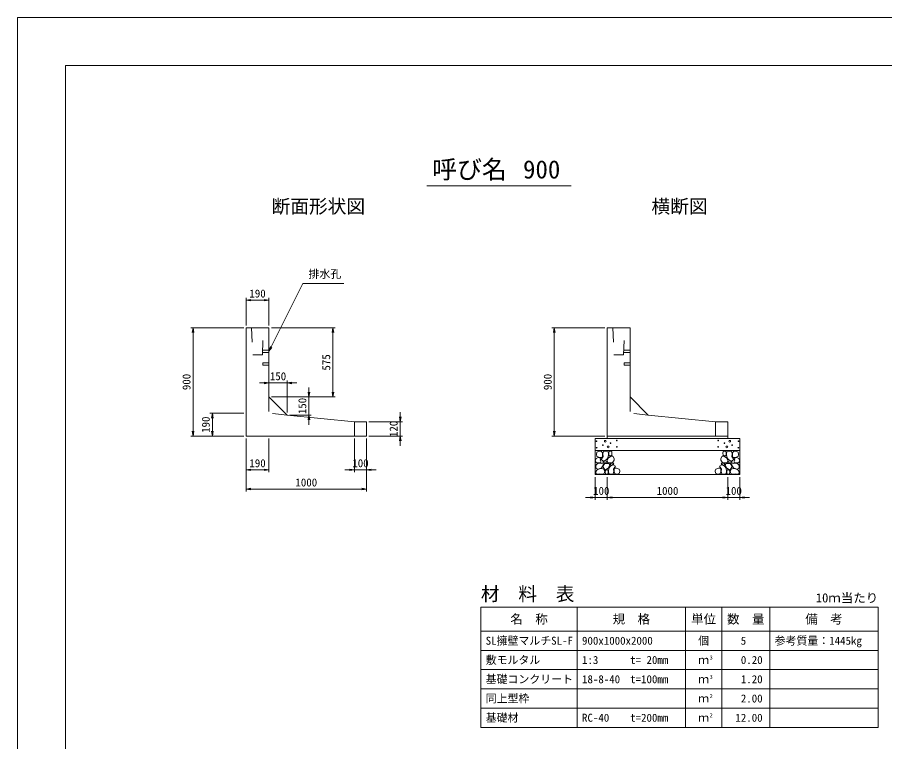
# Model space of a CAD drawing. Units: millimetres at full size, sheet at 1:20. Extents: x 95510 to 112330, y -109759 to -97879.
# Drawn here: x 95510 to 102714, y -103898 to -97879 of the extents above; entities that cross this region are included whole.
import ezdxf
from ezdxf.enums import TextEntityAlignment as Align

# ---------------------------------------------------------------- set-up
doc = ezdxf.new("R2010")
doc.units = ezdxf.units.MM
doc.header["$LTSCALE"] = 20
doc.linetypes.add('DASHED_SPACED', pattern=[12, 6, -6])
for name, color, linetype, lineweight in [('D-DCR-HCHn', 4, 'Continuous', 9), ('D-MTR-FRAM', 7, 'Continuous', 13), ('D-MTR-LINE', 7, 'Continuous', 13), ('D-STR-DIM', 7, 'Continuous', 9), ('D-STR-STRn', 1, 'Continuous', 13), ('D-STR-TXT', 7, 'Continuous', 9), ('D-TTL', 2, 'Continuous', 13), ('D-TTL-TXT', 7, 'Continuous', 13)]:
    doc.layers.add(name, color=color, linetype=linetype, lineweight=lineweight)
doc.layers.add('D-MTR', color=7, linetype='Continuous')
doc.layers.add('D-MTR-TXT', color=7, linetype='Continuous')
doc.styles.add('ＭＳ ゴシック', font='')
doc.styles.get('ＭＳ ゴシック').set_extended_font_data('MS Gothic')

# ---------------------------------------------------------------- blocks, each defined once
blk = doc.blocks.new('open_arrow')
at = {"color": 0, "linetype": 'Continuous', "lineweight": -2}
blk.add_lwpolyline([(7.5, 1.25), (0, 0), (7.5, -1.25)], dxfattribs=at)

msp = doc.modelspace()

# ---------------------------------------------------------------- linework, layer by layer
at = {"layer": 'D-DCR-HCHn'}
for points in [[(100361.31, -101487.13), (100340.51, -101482.51), (100322.01, -101491.76), (100319.7, -101512.56), (100324.33, -101528.74), (100347.44, -101535.67), (100363.62, -101535.67), (100370.55, -101524.12), (100370.55, -101498.69)], [(100379.8, -101484.82), (100372.87, -101505.62), (100375.18, -101528.74), (100359, -101554.17), (100379.8, -101565.72), (100402.91, -101554.17), (100416.78, -101535.67), (100421.41, -101505.62), (100416.78, -101489.44), (100402.91, -101482.51)], [(100423.72, -101489.44), (100423.72, -101517.18), (100435.27, -101524.12), (100446.83, -101517.18), (100449.14, -101501), (100446.83, -101487.13), (100430.65, -101482.51)], [(101396.5, -101489.44), (101396.5, -101517.18), (101384.95, -101524.12), (101373.39, -101517.18), (101371.08, -101501), (101373.39, -101487.13), (101389.57, -101482.51)], [(101440.42, -101484.82), (101447.35, -101505.62), (101445.04, -101528.74), (101461.22, -101554.17), (101440.42, -101565.72), (101417.31, -101554.17), (101403.44, -101535.67), (101398.81, -101505.62), (101403.44, -101489.44), (101417.31, -101482.51)], [(101458.91, -101487.13), (101479.71, -101482.51), (101498.21, -101491.76), (101500.52, -101512.56), (101495.9, -101528.74), (101472.78, -101535.67), (101456.6, -101535.67), (101449.67, -101524.12), (101449.67, -101498.69)], [(100317.39, -101544.92), (100310.46, -101565.72), (100319.7, -101579.59), (100342.82, -101581.9), (100358.6, -101575.13), (100352.06, -101558.79), (100356.69, -101549.54), (100347.44, -101540.3), (100333.57, -101535.67)], [(100384.42, -101565.72), (100372.87, -101574.97), (100377.49, -101581.9), (100393.67, -101581.9), (100400.6, -101579.59), (100405.23, -101570.35), (100398.29, -101563.41)], [(100419.09, -101540.3), (100407.54, -101568.03), (100416.78, -101579.59), (100444.52, -101579.59), (100456.08, -101574.97), (100467.64, -101558.79), (100467.64, -101544.92), (100456.08, -101526.43), (100442.21, -101524.12)], [(101401.13, -101540.3), (101412.68, -101568.03), (101403.44, -101579.59), (101375.7, -101579.59), (101364.14, -101574.97), (101352.58, -101558.79), (101352.58, -101544.92), (101364.14, -101526.43), (101378.01, -101524.12)], [(101435.8, -101565.72), (101447.35, -101574.97), (101442.73, -101581.9), (101426.55, -101581.9), (101419.62, -101579.59), (101414.99, -101570.35), (101421.93, -101563.41)], [(101502.83, -101544.92), (101509.76, -101565.72), (101500.52, -101579.59), (101477.4, -101581.9), (101461.62, -101575.13), (101468.16, -101558.79), (101463.53, -101549.54), (101472.78, -101540.3), (101486.65, -101535.67)], [(100361.27, -101621.72), (100378.39, -101596.04), (100376.25, -101589.62), (100352.7, -101583.19), (100331.3, -101585.33), (100316.32, -101598.18), (100314.18, -101613.16), (100316.32, -101628.14), (100333.44, -101632.42)], [(100369.83, -101675.22), (100384.81, -101668.8), (100389.09, -101647.4), (100380.53, -101632.42), (100365.55, -101628.14), (100346.28, -101630.28), (100324.88, -101638.84), (100314.18, -101651.68), (100314.18, -101666.66), (100320.6, -101675.22), (100346.28, -101673.08)], [(100421.19, -101621.72), (100431.89, -101596.04), (100423.33, -101585.33), (100397.65, -101585.33), (100386.95, -101589.62), (100376.25, -101604.6), (100376.25, -101617.44), (100386.95, -101634.56), (100399.79, -101636.7)], [(100416.91, -101668.8), (100416.91, -101643.12), (100406.21, -101636.7), (100395.51, -101643.12), (100393.37, -101658.1), (100395.51, -101670.94), (100410.49, -101675.22)], [(100457.58, -101673.08), (100464, -101653.82), (100461.86, -101632.42), (100476.84, -101608.88), (100457.58, -101598.18), (100436.17, -101608.88), (100423.33, -101626), (100419.05, -101653.82), (100423.33, -101668.8), (100436.17, -101675.22)], [(100453.3, -101598.18), (100464, -101589.62), (100459.72, -101583.19), (100444.73, -101583.19), (100438.31, -101585.33), (100434.03, -101593.9), (100440.45, -101600.32)], [(100474.7, -101670.94), (100493.96, -101675.22), (100511.08, -101666.66), (100513.22, -101647.4), (100508.94, -101632.42), (100487.54, -101626), (100472.56, -101626), (100466.14, -101636.7), (100466.14, -101660.24)], [(101345.52, -101670.94), (101326.26, -101675.22), (101309.14, -101666.66), (101307, -101647.4), (101311.28, -101632.42), (101332.68, -101626), (101347.66, -101626), (101354.08, -101636.7), (101354.08, -101660.24)], [(101362.64, -101673.08), (101356.22, -101653.82), (101358.36, -101632.42), (101343.38, -101608.88), (101362.64, -101598.18), (101384.05, -101608.88), (101396.89, -101626), (101401.17, -101653.82), (101396.89, -101668.8), (101384.05, -101675.22)], [(101366.92, -101598.18), (101356.22, -101589.62), (101360.5, -101583.19), (101375.49, -101583.19), (101381.91, -101585.33), (101386.19, -101593.9), (101379.77, -101600.32)], [(101399.03, -101621.72), (101388.33, -101596.04), (101396.89, -101585.33), (101422.57, -101585.33), (101433.27, -101589.62), (101443.97, -101604.6), (101443.97, -101617.44), (101433.27, -101634.56), (101420.43, -101636.7)], [(101403.31, -101668.8), (101403.31, -101643.12), (101414.01, -101636.7), (101424.71, -101643.12), (101426.85, -101658.1), (101424.71, -101670.94), (101409.73, -101675.22)], [(101450.39, -101675.22), (101435.41, -101668.8), (101431.13, -101647.4), (101439.69, -101632.42), (101454.67, -101628.14), (101473.94, -101630.28), (101495.34, -101638.84), (101506.04, -101651.68), (101506.04, -101666.66), (101499.62, -101675.22), (101473.94, -101673.08)], [(101458.96, -101621.72), (101441.83, -101596.04), (101443.97, -101589.62), (101467.52, -101583.19), (101488.92, -101585.33), (101503.9, -101598.18), (101506.04, -101613.16), (101503.9, -101628.14), (101486.78, -101632.42)]]:
    msp.add_lwpolyline(points, close=True, dxfattribs=at)
for centre, radius in [((100320.84, -101401.3), 3), ((100393.45, -101401.3), 7.5), ((100437.82, -101417.09), 3), ((100488.24, -101395.25), 3), ((101331.98, -101395.25), 3), ((101382.4, -101417.09), 3), ((101426.77, -101401.3), 7.5), ((101499.38, -101401.3), 3), ((100321.98, -101454.81), 3), ((100372.4, -101432.97), 3), ((100416.77, -101448.76), 7.5), ((100489.38, -101448.76), 3), ((101330.84, -101448.76), 3), ((101403.45, -101448.76), 7.5), ((101447.82, -101432.97), 3), ((101498.24, -101454.81), 3)]:
    msp.add_circle(centre, radius, dxfattribs=at)
at = {"layer": 'D-MTR-FRAM'}
for p, q in [((99360.11, -102778.73), (102660.11, -102778.73)), ((99360.11, -102778.73), (99360.11, -103778.73)), ((102660.11, -102778.73), (102660.11, -103778.73)), ((99360.11, -103778.73), (102660.11, -103778.73))]:
    msp.add_line(p, q, dxfattribs=at)
at = {"layer": 'D-MTR-LINE'}
for p, q in [((100160.11, -102778.73), (100160.11, -103778.73)), ((101060.11, -102778.73), (101060.11, -103778.73)), ((101360.11, -102778.73), (101360.11, -103778.73)), ((101760.11, -102778.73), (101760.11, -103778.73)), ((99360.11, -102978.73), (102660.11, -102978.73)), ((99360.11, -103138.73), (102660.11, -103138.73)), ((99360.11, -103298.73), (102660.11, -103298.73)), ((99360.11, -103458.73), (102660.11, -103458.73)), ((99360.11, -103618.73), (102660.11, -103618.73))]:
    msp.add_line(p, q, dxfattribs=at)
at = {"layer": 'D-STR-DIM'}
for p, q in [((97410.11, -100438.73), (97410.11, -100208.73)), ((97410.11, -100228.73), (97600.11, -100228.73)), ((97600.11, -100438.73), (97600.11, -100208.73)), ((97390.11, -100458.73), (96950.11, -100458.73)), ((96970.11, -101358.73), (96970.11, -100458.73)), ((97620.11, -100458.73), (98150.79, -100458.73)), ((98130.79, -101033.52), (98130.79, -100458.73)), ((100389.86, -100458.73), (99949.86, -100458.73)), ((99969.86, -101358.73), (99969.86, -100458.73)), ((97520.11, -100916.1), (97830.11, -100916.1)), ((97600.11, -101013.52), (97600.11, -100896.1)), ((97750.11, -101163.52), (97750.11, -100896.1)), ((97931.79, -101263.52), (97931.79, -100953.52)), ((97620.11, -101033.52), (97951.79, -101033.52)), ((97620.11, -101033.52), (98150.79, -101033.52)), ((97390.11, -101168.73), (97110.11, -101168.73)), ((97130.11, -101358.73), (97130.11, -101168.73)), ((97770.11, -101183.52), (97951.79, -101183.52)), ((98690.11, -101158.73), (98690.11, -101438.73)), ((98430.11, -101238.73), (98710.11, -101238.73)), ((97390.11, -101358.73), (96950.11, -101358.73)), ((97390.11, -101358.73), (97110.11, -101358.73)), ((97410.11, -101378.73), (97410.11, -101818.73)), ((97410.11, -101378.73), (97410.11, -101658.73)), ((97600.11, -101378.73), (97600.11, -101658.73)), ((98310.11, -101378.73), (98310.11, -101658.73)), ((98410.11, -101378.73), (98410.11, -101818.73)), ((98410.11, -101378.73), (98410.11, -101658.73)), ((98430.11, -101358.73), (98710.11, -101358.73)), ((100389.86, -101358.73), (99949.86, -101358.73)), ((97410.11, -101638.73), (97600.11, -101638.73)), ((98230.11, -101638.73), (98490.11, -101638.73)), ((100310.11, -101698.73), (100310.11, -101888.73)), ((100410.11, -101698.73), (100410.11, -101888.73)), ((100410.11, -101698.73), (100410.11, -101888.73)), ((101410.11, -101698.73), (101410.11, -101888.73)), ((101410.11, -101698.73), (101410.11, -101888.73)), ((101510.11, -101698.73), (101510.11, -101888.73)), ((98410.11, -101798.73), (97410.11, -101798.73)), ((100490.11, -101868.73), (100230.11, -101868.73)), ((100410.11, -101868.73), (101410.11, -101868.73)), ((101330.11, -101868.73), (101590.11, -101868.73))]:
    msp.add_line(p, q, dxfattribs=at)
at = {"layer": 'D-STR-STRn'}
for p, q in [((97410.11, -101358.73), (97410.11, -100458.73)), ((97410.11, -100458.73), (97600.11, -100458.73)), ((97600.11, -100458.73), (97600.11, -101033.52)), ((100410.11, -101358.73), (100410.11, -100458.73)), ((100410.11, -100458.73), (100600.11, -100458.73)), ((100600.11, -100458.73), (100600.11, -101033.52)), ((97750.11, -101183.52), (97600.11, -101033.52)), ((100750.11, -101183.52), (100600.11, -101033.52)), ((97750.11, -101183.52), (98310.11, -101238.73)), ((100750.11, -101183.52), (101310.11, -101238.73)), ((98310.11, -101238.73), (98410.11, -101238.73)), ((98310.11, -101358.73), (98310.11, -101238.73)), ((98410.11, -101238.73), (98410.11, -101358.73)), ((101310.11, -101238.73), (101410.11, -101238.73)), ((101310.11, -101358.73), (101310.11, -101238.73)), ((101410.11, -101238.73), (101410.11, -101358.73)), ((98410.11, -101358.73), (97410.11, -101358.73)), ((100310.11, -101678.73), (100310.11, -101378.73)), ((100310.11, -101378.73), (101510.11, -101378.73)), ((100410.11, -101358.73), (100410.11, -101378.73)), ((101410.11, -101358.73), (100410.11, -101358.73)), ((101410.11, -101358.73), (101410.11, -101378.73)), ((101510.11, -101378.73), (101510.11, -101678.73)), ((100310.11, -101478.73), (101510.11, -101478.73)), ((100310.11, -101678.73), (101510.11, -101678.73))]:
    msp.add_line(p, q, dxfattribs=at)
at = {"layer": 'D-STR-STRn', "linetype": 'DASHED_SPACED'}
for p, q in [((97455.11, -100458.73), (97465.11, -100683.73)), ((97545.11, -100683.73), (97555.11, -100458.73)), ((100455.11, -100458.73), (100465.11, -100683.73)), ((100545.11, -100683.73), (100555.11, -100458.73)), ((97465.11, -100683.73), (97545.11, -100683.73)), ((97546, -100663.73), (97600.11, -100663.73)), ((97546.89, -100643.73), (97600.11, -100643.73)), ((100465.11, -100683.73), (100545.11, -100683.73)), ((100546, -100663.73), (100600.11, -100663.73)), ((100546.89, -100643.73), (100600.11, -100643.73))]:
    msp.add_line(p, q, dxfattribs=at)
at = {"layer": 'D-STR-STRn', "color": 2, "linetype": 'DASHED_SPACED'}
for p, q in [((97600.11, -101033.52), (97600.11, -101168.73)), ((100600.11, -101033.52), (100600.11, -101168.73)), ((97750.11, -101183.52), (97600.11, -101168.73)), ((100750.11, -101183.52), (100600.11, -101168.73))]:
    msp.add_line(p, q, dxfattribs=at)
at = {"layer": 'D-STR-STRn', "linetype": 'DASHED_SPACED'}
for points in [[(97600.11, -100749.23), (97550.11, -100749.23), (97550.11, -100768.23), (97600.11, -100768.23)], [(100600.11, -100749.23), (100550.11, -100749.23), (100550.11, -100768.23), (100600.11, -100768.23)]]:
    msp.add_lwpolyline(points, dxfattribs=at)
at = {"layer": 'D-STR-TXT'}
msp.add_line((97880.11, -100091.51), (98222.29, -100091.51), dxfattribs=at)
msp.add_lwpolyline([(97600.11, -100653.73), (97617.94, -100617.92), (97880.11, -100091.51)], dxfattribs=at)
at = {"layer": 'D-TTL'}
for points in [[(95510.11, -109758.73), (112330.11, -109758.73), (112330.11, -97878.73), (95510.11, -97878.73)], [(95910.11, -109358.73), (111930.11, -109358.73), (111930.11, -98278.73), (95910.11, -98278.73)]]:
    msp.add_lwpolyline(points, close=True, dxfattribs=at)
at = {"layer": 'D-TTL-TXT'}
msp.add_line((98910.11, -99278.73), (100110.11, -99278.73), dxfattribs=at)

# ---------------------------------------------------------------- block references
at = {"layer": 'D-STR-DIM', "xscale": 5.33, "yscale": 5.33}
for p in [(97410.11, -100228.73), (97750.11, -100916.1), (97410.11, -101638.73), (98410.11, -101638.73), (97410.11, -101798.73), (100410.11, -101868.73), (100410.11, -101868.73), (101510.11, -101868.73)]:
    msp.add_blockref('open_arrow', p, dxfattribs=at)
for p, rotation in [((97600.11, -100228.73), 180), ((96970.11, -100458.73), 270), ((98130.79, -100458.73), 270), ((99969.86, -100458.73), 270), ((97600.11, -100916.1), 180), ((97931.79, -101033.52), 90), ((98130.79, -101033.52), 90), ((97130.11, -101168.73), 270), ((97931.79, -101183.52), 270), ((98690.11, -101238.73), 90), ((96970.11, -101358.73), 90), ((97130.11, -101358.73), 90), ((99969.86, -101358.73), 90), ((98690.11, -101358.73), 270), ((97600.11, -101638.73), 180), ((98310.11, -101638.73), 180), ((98410.11, -101798.73), 180), ((100310.11, -101868.73), 180), ((101410.11, -101868.73), 180), ((101410.11, -101868.73), 180)]:
    msp.add_blockref('open_arrow', p, dxfattribs=dict(at, rotation=rotation))
at = {"layer": 'D-STR-TXT', "xscale": 5.33, "yscale": 5.33, "rotation": 63.5}
msp.add_blockref('open_arrow', (97600.11, -100653.73), dxfattribs=at)

# ---------------------------------------------------------------- texts
at = {"layer": 'D-MTR', "style": 'ＭＳ ゴシック'}
msp.add_text('材\u3000料\u3000表', height=113.9, dxfattribs=at).set_placement((99360.11, -102760.58), align=Align.BOTTOM_LEFT)
msp.add_text('10ｍ当たり', height=75.95, dxfattribs=at).set_placement((102660.11, -102763.29), align=Align.BOTTOM_RIGHT)
at = {"layer": 'D-MTR-TXT', "style": 'ＭＳ ゴシック'}
for s, height, p in [('名\u3000称', 75.95, (99760.11, -102878.73)), ('規\u3000格', 75.95, (100610.11, -102878.73)), ('単位', 75.95, (101210.11, -102878.73)), ('数\u3000量', 75.95, (101560.11, -102878.73)), ('備\u3000考', 75.95, (102210.11, -102878.73)), ('個', 66.46, (101210.11, -103058.73)), ('ｍ', 66.46, (101210.11, -103218.73)), ('ｍ', 66.46, (101210.11, -103378.73)), ('ｍ', 66.46, (101210.11, -103538.73)), ('ｍ', 66.46, (101210.11, -103698.73))]:
    msp.add_text(s, height=height, dxfattribs=at).set_placement(p, align=Align.MIDDLE_CENTER)
for s, p in [('SL擁壁マルチSL-F', (99400.11, -103058.73)), ('900x1000x2000', (100200.11, -103058.73)), ('参考質量：1445kg', (101800.11, -103058.73)), ('敷モルタル', (99400.11, -103218.73)), ('1:3', (100200.11, -103218.73)), ('t= 20mm', (100600.11, -103218.73)), ('基礎コンクリート', (99400.11, -103378.73)), ('18-8-40', (100200.11, -103378.73)), ('t=100mm', (100600.11, -103378.73)), ('同上型枠', (99400.11, -103538.73)), ('基礎材', (99400.11, -103698.73)), ('RC-40', (100200.11, -103698.73)), ('t=200mm', (100600.11, -103698.73))]:
    msp.add_text(s, height=66.46, dxfattribs=at).set_placement(p, align=Align.MIDDLE_LEFT)
for s, p in [('5', (101563.66, -103058.73)), ('0.20', (101700.11, -103218.73)), ('1.20', (101700.11, -103378.73)), ('2.00', (101700.11, -103538.73)), ('12.00', (101700.11, -103698.73))]:
    msp.add_text(s, height=66.46, dxfattribs=at).set_placement(p, align=Align.MIDDLE_RIGHT)
for s, p in [('3', (101260.11, -103225.1)), ('3', (101260.11, -103385.1)), ('2', (101260.11, -103545.1)), ('2', (101260.11, -103705.1))]:
    msp.add_text(s, height=33.23, dxfattribs=at).set_placement(p, align=Align.BOTTOM_LEFT)
at = {"layer": 'D-STR-DIM', "style": 'ＭＳ ゴシック'}
for s, p in [('190', (97505.11, -100173.73)), ('150', (97675.11, -100861.1)), ('190', (97505.11, -101583.73)), ('100', (98360.11, -101583.73)), ('1000', (97910.11, -101743.73)), ('100', (100360.11, -101813.73)), ('1000', (100910.11, -101813.73)), ('100', (101460.11, -101813.73))]:
    msp.add_text(s, height=66.46, dxfattribs=at).set_placement(p, align=Align.MIDDLE_CENTER)
for s, p in [('575', (98075.79, -100746.12)), ('900', (96915.11, -100908.73)), ('900', (99914.86, -100908.73)), ('150', (97876.79, -101108.52)), ('190', (97075.11, -101263.73)), ('120', (98635.11, -101298.73))]:
    msp.add_text(s, height=66.46, rotation=90, dxfattribs=at).set_placement(p, align=Align.MIDDLE_CENTER)
at = {"layer": 'D-STR-TXT', "style": 'ＭＳ ゴシック'}
msp.add_text('排水孔', height=66.46, dxfattribs=at).set_placement((97928.46, -100064.26), align=Align.BOTTOM_LEFT)
at = {"layer": 'D-TTL-TXT', "style": 'ＭＳ ゴシック'}
for s, height, p in [('呼び名', 151.9, (99265.11, -99263.73)), ('900', 151.9, (99865.11, -99263.73)), ('断面形状図', 113.9, (98010.11, -99540.58)), ('横断図', 113.9, (101010.11, -99540.58))]:
    msp.add_text(s, height=height, dxfattribs=at).set_placement(p, align=Align.BOTTOM_CENTER)

doc.saveas('drawing.dxf')
